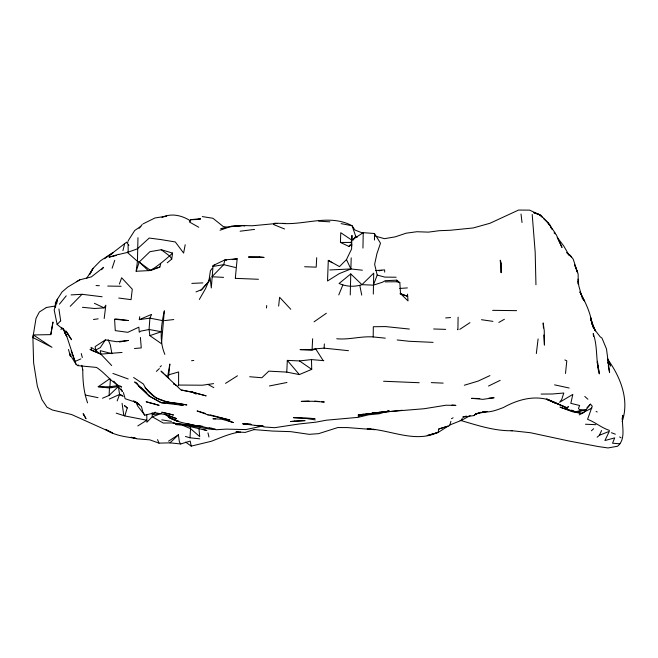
<?xml version="1.0" encoding="UTF-8"?>
<svg xmlns="http://www.w3.org/2000/svg" width="658" height="658" viewBox="0 0 658 658"><rect width="100%" height="100%" fill="white"/><g stroke="black" fill="none" stroke-linecap="round" stroke-linejoin="round"><path stroke-width="0.99" d="M177.668 386.353L178.598 385.053L178.622 371.959L169.846 374.492L168.736 375.118L167.535 377.33L181.114 390.062L192.852 392.316L206.16 395.861L192.646 392.275L196.249 393.978L191.93 391.79M323.777 360.642L311.481 359.589L311.728 369.36L299.341 374.583L286.781 372.107L268.801 371.137L261.884 377.733L249.678 376.746M373.308 294.06L373.711 273.136L361.966 284.667C354.514 287.102 346.223 286.74 339.076 283.466L350.772 273.925L361.966 284.667L373.39 285.153L382.569 282.2L385.193 280.695L396.733 280.168L399.834 282.652L400.525 293.616L408.018 300.928L407.516 294.11M385.267 338.154L373.193 336.937L373.325 326.738L385.473 326.574L409.35 329.049M458.091 317.148L457.91 329.798L457.516 329.296M373.39 285.153L377.199 275.069L374.632 264.294L376.919 253.7L380.489 243.205L374.476 233.508L363.232 232.669L362.945 248.091M82.612 369.845L82.801 370.076C82.735 381.155 83.846 392.39 87.588 402.885M350.772 273.925L350.245 294.965M351.841 239.413L351.948 235.408L351.594 248.971L346.486 259.581L339.479 266.605L328.301 260.362L327.519 280.991L339.265 273.629L350.887 268.957L351.191 257.854M351.767 240.104L351.027 242.44L351.676 244.143L349.044 246.479L340.425 242.457L340.762 232.702L351.767 240.104L363.232 232.669M55.247 307.557L55.428 302.631L57.427 299.176L62 292.012L67.716 287.11L79.782 279.839L91.372 276.878L103.569 267.337L101.653 269.714M286.781 372.107L287.316 360.387L299.513 360.929L311.481 359.589M102.442 398.238L109.096 395.45L109.458 387.973L118.374 386.534L119.583 394.455L117.173 400.919M348.477 350.689L324.106 348.148L315.634 348.822L311.958 350.336L300.048 349.62L312.098 349.431L312.64 338.78M137.966 237.703L137.44 261.316L136.165 271.261L150.583 270.512L139.2 262.04L137.44 261.316L127.413 252.442L118.415 254.547M316.704 257.681L316.194 267.156L304.621 266.737M324.106 348.148L324.345 343.937M199.752 438.828L189.981 437.8L190.565 428.638L190.047 426.203M235.325 278.178L237.16 258.767L224.929 259.885L213.077 265.569L211.308 287.949L210.116 277.684L205.609 288.5L199.325 299.48M110.421 379.197L109.886 386.797L111.72 387.249M139.751 316.72L139.29 319.632L151.603 314.384L149.909 318.143L149.07 329.502L149.868 335.646L161.473 343.731L164.344 310.782C161.235 325.011 158.932 340.589 164.862 354.391M190.401 221.113L190.532 219.714L200.509 218.612L197.737 219.484M168.736 375.118L169.854 363.997L167.535 377.33L160.98 371.087L163.858 373.711M565.493 373.473L566.801 360.831L564.877 359.942M104.178 318.505L105.839 305.213L104.096 307.878L94.612 308.495L82.431 307.311M266.457 308.01L266.729 305.518M278.63 306.077L279.609 297.276L290.77 309.244M538.104 338.936L536.328 353.552M167.255 262.772L171.738 259.087L172.577 253.1L161.259 249.719L149.901 251.701L139.2 262.04L136.165 271.261M622.131 419.31L622.707 415.313C621.234 425.463 626.622 438.565 617.607 446.231L608.017 447.95L598.303 446.56L569.154 441.041L530.397 432.717L511.11 430.62M196.002 291.93L201.652 289.578L208.833 281.435L210.42 270.709L212.254 268.316M50.789 334.626L52.961 322.165L50.789 334.626L33.328 334.947L32.9 337.529L33.632 362.936L37.341 386.197L41.947 399.645L46.998 407.22L52.36 410L71.623 414.54L112.534 432.964L105.642 429.386M56.629 303.938L57.427 299.176L54.195 310.041L57.139 324.443L66.195 331.805L71.516 339.692L67.823 333.68M185.202 244.71L183.607 253.059L175.316 241.955L161.029 239.602L149.226 238.048L137.366 248.847L127.413 252.442L128.187 251.208L128.08 245.056M609.522 430.414C601.527 427.897 595.383 422.255 587.578 419.319L592.258 406.175L590.489 404.16L587.01 407.697M437.989 432.545L438.82 428.967L448.164 426.088L437.989 432.545L427.174 435.563L437.183 432.651C414.836 443.073 390.375 429.814 367.172 428.728L371.063 429.148M122.923 250.64L124.675 243.633L126.484 242.309L128.277 241.905M151.513 270.167L159.869 267.033L160.733 263.661M438.82 428.967L448.995 425.882L449.932 424.92L450.886 421.334M622.172 421.49C629.64 399.809 620.453 377.116 607.819 359.416L609.407 363.183M173.646 422.93L163.266 423.045L152.228 416.785L152.253 414.606L161.062 413.611L152.228 416.785L146.866 422.255L146.816 420.24L124.823 415.938L127.216 407.935L124.387 405.575L127.339 407.935M128.211 240.729L134.726 230.473L140.886 226.352M112.123 268.225L114.747 260.329M119.394 284.042L121.631 277.766L132.283 289.191L131.065 299.637L118.744 298.049M60.988 329.683L61.91 327.388M338.755 294.916L342.867 284.947M597.16 437.208L599.397 435.267L601.568 430.505M90.154 273.654L90.952 272.017M461.233 420.478L462.294 418.356M89.866 274.394L93.041 268.398L100.485 260.79L113.02 252.507M91.363 271.293L93.041 268.398L86.692 278.276M353.231 240.088L355.682 236.214L352.096 225.752C329.724 213.792 305.912 224.995 282.603 223.498M119.394 341.987L128.54 340.441L116.811 341.732L105.37 339.906L100.304 347.613L95.649 350.081L91.051 347.366L91.758 350.426L100.822 354.119L111.696 365.544M349.044 246.479L350.13 244.85M553.263 401.602L564.227 406.702L566.752 409.194L568.627 406.463L566.431 407.615L546.346 399.299L548.394 399.751C533.005 395.261 517.04 399.965 503.444 407.508C496.823 410.024 489.807 412.837 482.61 411.744L486.188 411.579M579.221 414.853L583.728 412.591L590.489 404.16M139.101 228.359L142.218 224.485M59.434 304.169L66.236 295.829M71.113 354.827L69.493 353.683L76.089 364.326L77.66 365.618L78.261 364.886M466.39 416.078L462.771 417.09L473.916 415.593L476.351 413.421M172.577 253.1C166.063 259.26 158.932 265.01 151.43 269.986M200.838 290.433L208.833 281.435M57.139 324.443L60.273 321.219M70.217 306.299L82.028 294.291L102.13 296.774M109.096 395.45L118.374 386.534M131.115 437.183L136.724 438.804L149.818 439.857L158.973 443.122L170.003 442.867L178.408 434.806L179.395 441.962L180.736 443.969L190.195 441.074L191.223 446.116L209.869 441.633M160.067 366.925L161.366 365.7M156.365 371.4L159.359 368.595M591.41 430.776L593.639 428.712M110.371 255.041L113.275 252.499L104.523 258.742M155.28 412.097L152.253 414.606L152.179 412.722M113.661 252.129L124.675 243.633M473.916 415.593L476.334 413.726M314.072 321.803L326.352 313.249M109.458 387.973L98.215 386.74L109.672 378.811M459.786 329.354L469.968 322.65M105.37 339.906L95.155 346.577L95.649 350.081L98.215 352.573L100.822 354.119L122.051 352.449M168.538 441.148L178.408 434.806M225.513 383.367L237.472 375.792M137.777 425.94L146.816 420.24L146.816 414.482M143.074 223.852L154.934 217.987L166.647 216.095L164.821 216.721M498.822 322.445L504.382 319.27M76.558 281.665L79.782 279.839M451.446 418.71L453.091 417.822M461.612 420.256L470.149 415.675M570.725 410.74L559.999 407.113L572.97 411.908L581.433 413.356L591.871 408.108M488.516 386.049L500.17 380.349M489.93 375.595L478.144 381.081L464.318 385.243M109.392 399.028L119.583 394.455L122.33 395.483M75.094 361.431L80.852 358.89M449.932 424.92L461.102 420.503M599.397 435.267L609.316 431.36L604.916 440.547L614.72 437.874L612.532 443.221L619.918 443.821M174.592 422.913L176.056 424.607L177.668 423.999M161.975 217.543C171.105 212.781 182.085 215.388 190.343 220.817M474.739 414.598L481.146 412.196M223.778 228.507L220.866 228.589L231.271 226.303L242.317 225.587L231.131 226.377L220.019 230.226M210.535 441.567C220.504 437.825 229.872 433.268 240.54 432.002M118.646 254.325L109.039 257.138L116.524 255.411M230.012 226.763L242.317 225.587M149.868 335.646L161.317 331.706L149.07 329.502L140.656 331.163L139.257 332.241L138.871 327.141L127.874 332.315L115.273 330.637L114.582 319.278L116.219 318.982L128.433 320.561L114.582 319.278M478.506 412.969L475.792 413.898L487.085 411.538M254.687 429.378L245.228 432.413L235.951 431.903L237.982 431.64M159.869 267.033L148.321 270.635L139.2 262.04M388.714 410.979L379.107 413.792L368.554 414.803L357.952 417.369L326.212 420.207L315.939 422.156L299.357 423.949L274.6 427.7L264.261 426.96L257.903 425.364M253.824 429.592L272.511 431.048L290.713 431.648L309.17 434.338L318.604 433.655L337.793 427.552L347.457 427.585L374.92 429.707M213.077 265.569L214.697 265.133M387.406 411.275L389.297 410.814M136.634 403.691L137.604 405.928L144.752 415.157L155.091 412.722L165.857 414.688M368.743 413.619L358.042 416.012L368.908 413.742L379.962 412.352L424.13 408.733L446.042 405.221L455.92 405.394L451.98 405.032M286.962 382.495L269.418 385.958M312.098 349.431L315.634 348.822L323.3 360.773M232.266 259.606L237.16 258.767M212.847 266.465L223.687 264.664L235.465 267.485M213.603 383.622L202.442 385.201L178.598 385.053M566.752 409.194L575.281 411.785L585.99 410L579.353 409.539L578.464 408.388L579.649 405.501L570.807 403.338L572.838 394.372L559.613 402.293L561.735 399.464L563.791 393.015L552.449 393.986L541.082 394.068M46.233 307.508L55.971 305.896M262.345 426.088L245.853 429.584L226.294 429.115L216.161 429.74L197.721 425.603L202.664 426.318M384.478 411.53L371.844 413.356M378.95 270.808L381.788 270.348M575.281 411.785L585.99 410M402.202 410.255L358.191 414.869L364.129 414.153M118.489 385.465L109.886 386.797L98.215 386.74M139.29 319.632L149.909 318.143L162.279 320.536M93.469 319.475L98.157 318.842M240.104 231.205L254.539 229.412M366.111 413.915L369.08 413.561M164.492 320.594L173.761 319.558M372.05 413.232L379.962 412.352M191.568 360.716L193.773 360.469M134.479 348.518L141.264 347.901L140.401 337.447M488.984 398.131L494.109 397.745L482.882 399.34L471.572 398.337L479.772 398.534M368.908 413.742L379.395 412.936L371.647 413.43M375.504 270.57L384.626 269.887L384.7 272.132M362.394 270.208L350.887 268.957L329.814 269.953M399.702 288.459L407.392 287.908M445.696 317.921L450.615 317.575M71.089 294.899L82.028 294.291M191.832 283.392L202.853 282.899M308.972 401.059L301.265 401.405L312.369 401.273L324.312 402.013L321.441 401.734M215.141 428.958L210.124 429.164L172.972 422.995M386.945 411.423L388.96 411.34L387.085 411.266M200.238 219.435L190.532 219.714L189.405 221.976L198.741 227.257M538.795 214.385L542.06 217.148M492.62 310.346L516.612 310.642M385.201 281.879L396.815 281.747L399.834 282.652M373.193 336.937C360.921 336.024 349.011 339.972 336.723 338.755M211.843 428.161L208.874 428.177L211.736 428.481M215.734 418.768L212.912 418.776L221.976 419.212L233.393 422.576L226.944 420.133M340.425 242.457L351.027 242.44M195.533 426.162L177.438 423.472M46.175 307.681L39.332 312.007L36.026 318.324L32.9 337.529L51.982 347.301L33.328 334.947M396.132 277.224L384.774 277.1L377.199 275.069M107.739 286.057L121.121 286.279M261.061 425.553L254.909 425.446L263.8 426.269M285.523 223.44L274.427 223.243L273.547 224.526L284.577 228.992M277.553 223.391L252.162 225.776L241.848 225.505L244.727 226.007M258.43 279.28L235.35 278.35M433.638 328.975L445.696 329.378M419.22 382.726L383.565 381.245M251.134 424.336L243.435 424.081L251.043 424.443M165.528 402.935L161.555 402.778L159.631 402.022L149.053 395.952L138.83 386.082L136.831 383.079L134.627 381.977L146.759 392.974L141.083 387.323M167.51 403.009L172.478 403.198M512.557 430.751C494.421 431.122 477.247 425.265 460.098 420.281M431.27 382.619L443.147 383.112M585.464 424.237L595.827 424.673M96.068 285.547L99.366 285.712M303.387 418.134L293.493 417.666L314.985 418.578L304.374 418.184L315.305 419.911M223.58 277.363L211.942 276.771L223.687 264.664L224.929 259.885L226.558 260.264M318.678 221.154L329.888 221.836M433.087 342.366L409.087 341.272L397.185 339.964M250.821 424.352L242.629 423.76L263.43 426.466L258.841 425.496M176.056 424.607L185.531 425.479L206.859 430.554L203.19 429.287M314.738 401.076L319.525 401.544M170.003 442.867L180.736 443.969M373.004 429.353L374.945 429.559M77.66 365.618L96.537 367.427C105.642 373.341 111.399 382.611 121.533 387.101L120.019 385.884M178.836 403.477L166.762 401.948C157.007 399.653 147.581 393.394 143.46 384.058L133.599 377.486M82.801 369.829L81.806 365.305M481.475 319.714L492.908 321.351M202.319 216.581L212.945 218.275L223.169 226.475L227.841 227.372M161.778 419.837L171.45 421.4M258.989 425.389L260.922 425.718M554.595 384.848L569.162 388.014M341.099 223.621L352.096 225.752L354.917 230.012L363.035 233.203M179.84 403.601L186.839 404.95L166.844 401.972L168.744 402.466L155.856 397.86L145.105 387.751M174.436 403.601L176.402 403.996M178.367 404.39L183.269 405.377L161.555 402.778L149.053 395.952M85.277 395.039L98.001 397.662M181.657 390.021L192.852 392.316M198.576 411.308L197.046 410.97L208.183 414.918L229.987 420.059L209.951 414.811M574.623 411.686L581.433 413.356M155.584 404.218L146.125 401.775L159.129 405.41L156.53 404.456M186.559 423.538L199.086 426.458C187.777 423.209 174.354 422.888 165.421 414.359M134.133 437.932L136.058 438.458C125.694 436.723 114.78 435.752 105.823 429.559M375.636 236.197L384.428 238.673L395.236 236.855L406.076 233.203L416.868 231.731L428.399 232.134L439.297 230.695L450.179 230.267L473.184 227.956L489.93 223.284L518.578 210.05L529.632 210.141L540.818 215.281L549.899 224.839L551.914 229.083L550.409 226.681M185.433 436.46L189.981 437.8M538.803 214.286L533.983 212.641M192.646 392.275L194.595 392.859M546.724 399.102L552.44 401.347M116.203 413.158L124.823 415.938M199.522 411.604L205.214 413.356M399.949 293.731L407.672 296.322L400.525 293.616M112.921 373.44L128.195 378.975M207.393 414.647L208.183 414.918M533.597 212.699L540.818 215.281M165.092 414.532L176.615 418.644L166.836 414.869M170.027 418.093L178.4 421.539L168.39 417.205L178.688 421.227M611.422 432.717L615.353 434.19M175.587 384.7L173.704 383.984L176.278 385.234M568.224 254.424L570.141 255.181L573.233 259.203L577.617 272.7L574.928 265.569M182.834 425.372L190.565 428.638L199.736 436.624L198.946 428.703M566.431 407.615L549.973 400.607M571.596 410.09L574.36 411.357M94.398 303.305L104.096 307.878M596.115 411.456L597.209 411.99M135.046 401.544L137.563 402.861L125.152 398.732L123.391 392.555M207.747 384.313L213.817 387.628M119.583 394.455L123.161 396.461M133.484 401.051L139.521 404.654L133.854 401.051M619.647 436.945L621.078 437.8M328.301 260.362L332.158 262.731M91.758 350.426L90.006 349.357L100.822 354.119L100.263 350.648L111.893 353.659L110.322 344.866L108.126 339.676M299.513 360.929L311.728 369.36M133.944 401.306L141.437 406.521L142.983 412.336L144.752 415.157M355.682 236.214L357.179 237.283M185.622 442.086L191.223 446.116M161.259 249.719L169.912 256.209L171.738 259.087M554.052 232.842L556.257 234.676L562.022 247.482L557.227 237.382L563.692 245.919L569.195 255.362M584.789 396.445L587.882 399.233M165.298 375.019L168.892 378.301M566.522 252.499L571.424 257.081M138.83 386.082L149.646 396.297M543.516 218.53L547.908 222.675L555.401 233.294M287.316 360.387L299.341 374.583M113.834 381.163L122.478 391.65L121.162 388.985M126.484 242.309L128.902 245.286M579.904 292.07C585.439 302.261 590.58 312.682 592.052 324.452L590.465 317.041L593.508 327.947L590.506 318.34L595.358 330.925L593.055 326.574M583.309 299.39L584.386 300.903L579.961 291.996M65.43 333.458L62.921 328.334M547.908 222.675L549.405 225.077M66.244 331.097L68.078 334.264M593.055 326.352L595.358 330.522L600.145 336.764L602.012 338.163L606.503 348.987L609.571 372.576L608.255 365.601M63.061 328.416L66.861 336.477L64.328 331.739L67.091 337.291L75.045 361.546M346.486 259.581L350.887 268.957M607.819 359.416L610.698 366.07L607.638 358.7M157.542 439.618L158.973 443.122M574.623 264.738L578.143 273.942L578.209 284.116L578.037 281.163M69.493 353.683L70.447 356.258L68.481 349.497M71.22 350.887L76.089 364.326M582.56 299.086L578.81 285.942L578.069 279.148M81.255 353.535L82.34 357.549M207.969 432.882L208.948 437.011M597.225 362.015L597.645 363.981M359.803 285.391L361.719 295.088M597.809 364.976L599.306 373.884L597.423 361.267M607.688 361.867L607.967 363.734M58.916 308.972L60.709 320.997M122.084 403.305L123.803 415.486M521.021 214.039L522.016 222.511M598.574 371.235C595.951 358.783 597.53 345.598 593.22 333.565L593.524 336.501M532.199 214.475L535.184 252.244L535.949 284.766M543.804 335.004L544.429 345.121L544.256 330.62L543.163 322.93L543.426 327.964M396.733 280.168L396.815 281.747M351.676 244.143L351.709 246.125M374.476 233.508L374.476 240.047M501.437 263.619L501.1 272.749L500.245 260.255L501.437 263.619M294.504 421.112L290.449 421.556L305.082 420.602L294.504 421.112M259.416 256.883L248.403 257.023L264.088 257.426L259.416 256.883M220.767 417.953L219.599 417.682L227.257 419.862L220.767 417.953M172.24 414.663L161.695 412.212L173.506 415.017L172.24 414.663M555.368 403.041L547.053 399.241L555.368 403.041M83.87 414.877L83.105 413.66L86.033 418.718L83.87 414.877"/></g></svg>
